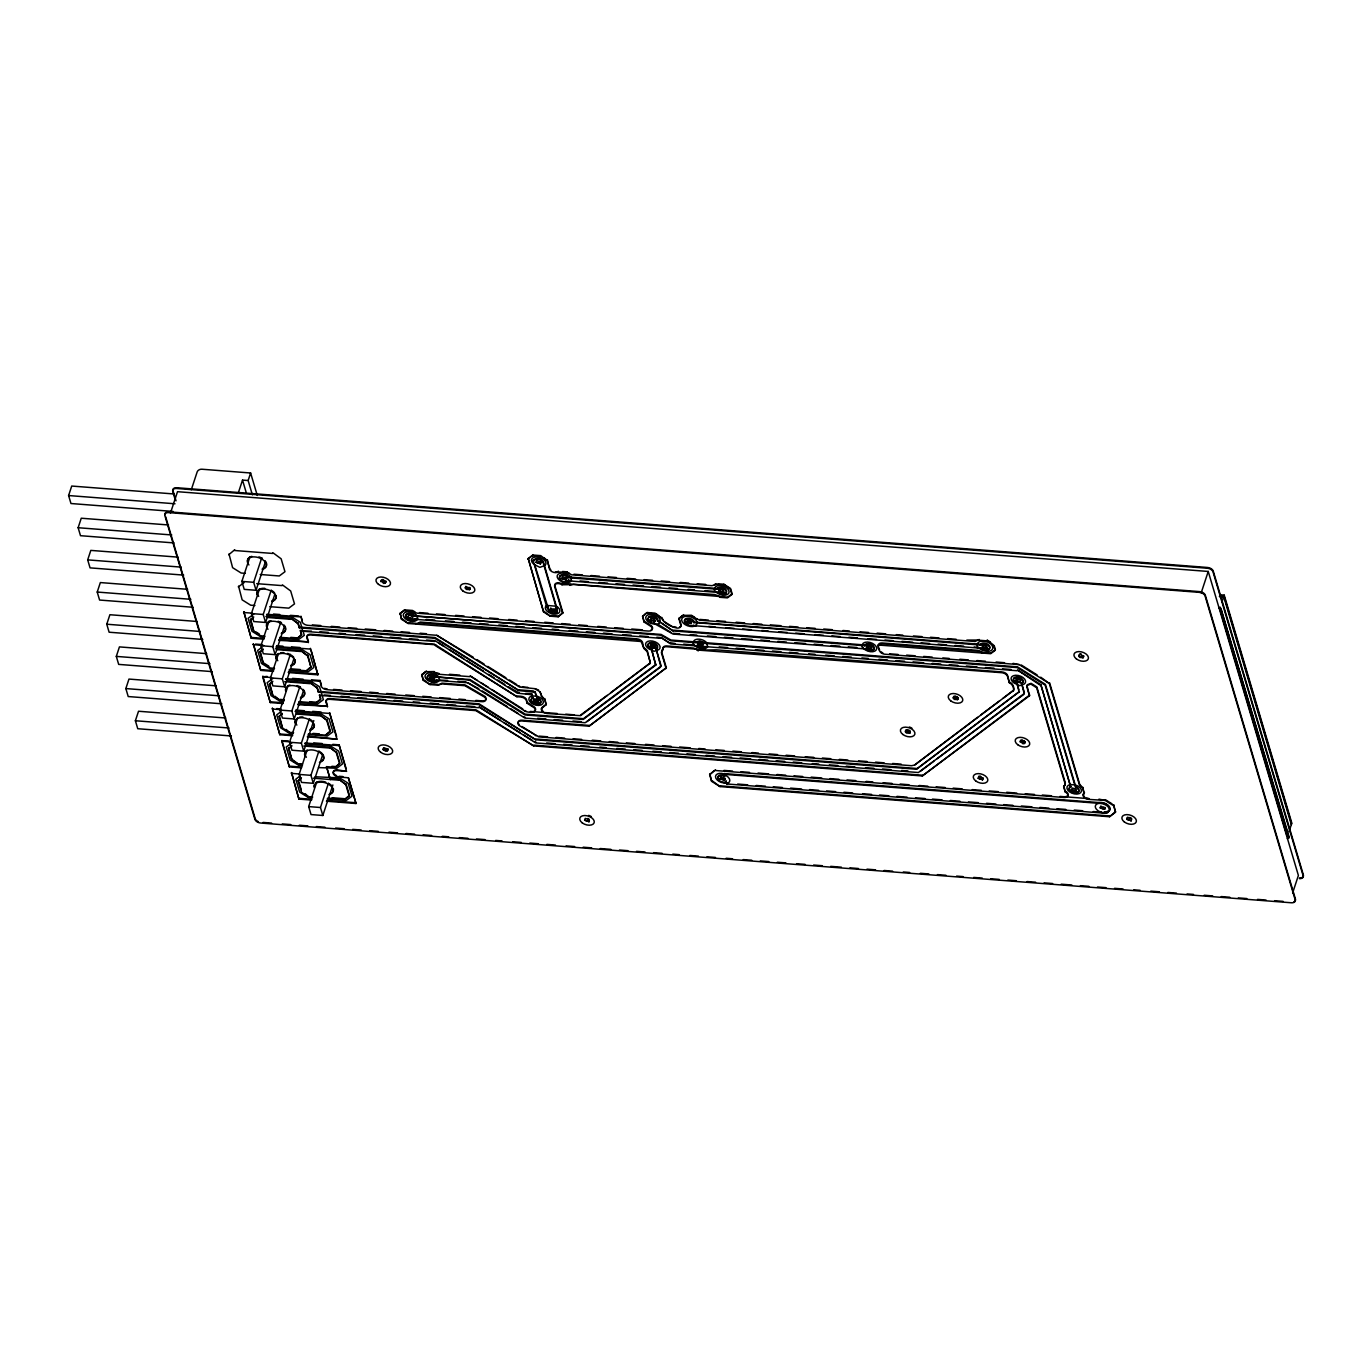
<?xml version="1.0" encoding="UTF-8"?>
<svg xmlns="http://www.w3.org/2000/svg" width="1372" height="1372" viewBox="0 0 1372 1372"><rect width="100%" height="100%" fill="white"/><g stroke="black" fill="none" stroke-linecap="round" stroke-linejoin="round"><path stroke-width="1.5" d="M533.571 561.663L533.056 560.428L546.999 607.762L548.114 607.847L534.737 564.801A7.529 4.476 18.2 0 1 532.645 557.958A7.529 4.476 18.2 0 1 542.746 558.73A7.529 4.476 18.2 0 1 544.77 565.556L539.899 567.339L534.737 564.801M548.114 607.847L548.68 611.346A5.008 2.984 18.2 0 0 553.293 613.267A5.008 2.984 18.2 0 0 556.929 611.981L555.403 608.413L556.775 607.745L555.403 608.413M871.803 647.087L871.203 648.939L869.659 649.265L866.795 647.481L867.396 645.646L868.939 645.303L871.563 647.841L868.699 646.058L673.035 630.914L657.497 620.401A5.008 2.984 18.2 0 0 651.786 616.817A5.008 2.984 18.2 0 0 647.978 619.664A5.008 2.984 18.2 0 0 653.707 623.248L673 634.053L873.775 649.591M657.428 621.122L657.754 619.647A5.008 2.984 18.2 0 0 653.295 616.268A5.008 2.984 18.2 0 0 648.39 617.349M986.845 648.236L982.455 646.778L986.845 648.236L986.176 645.955L984.359 645.355L693.94 622.511A5.008 2.984 18.2 0 0 688.23 618.926A5.008 2.984 18.2 0 0 684.422 621.773A5.008 2.984 18.2 0 0 690.133 625.358L989.435 648.887M693.906 622.888L694.198 621.756A5.008 2.984 18.2 0 0 686.223 618.412A5.008 2.984 18.2 0 0 687.887 623.986M173.112 511.43L70.967 503.524L68.6 495.549L71.721 486.048L173.884 493.954M174.141 542.935L80.502 535.697L78.135 527.723L81.257 518.222L168.516 524.962M183.694 575.108L90.055 567.871L87.688 559.879L90.809 550.395L178.068 557.135M193.229 607.282L99.59 600.044L97.223 592.052L100.345 582.568L187.604 589.308M202.764 639.455L109.125 632.218L106.759 624.226L109.897 614.725L197.139 621.482M212.317 671.628L118.678 664.391L116.311 656.399L119.433 646.898L206.692 653.655M170.454 513.111L177.502 491.69L1208.235 571.455L1298.392 875.439L1292.63 892.966M221.852 703.802L128.213 696.547L125.847 688.572L128.968 679.071L216.227 685.828M191.291 489.753L197.156 471.951A3.944 2.933 -16.5 0 1 201.89 469.224L250.613 472.997L257.284 495.464M231.405 735.975L137.749 728.721L135.382 720.746L138.521 711.245L225.763 718.002M238.179 493.285L242.518 480.097L248.143 480.526L252.379 494.829M248.143 480.526L250.613 472.997M245.365 573.342L241.129 573.016L232.605 567.665L229.021 553.996M228.764 554.751L234.698 549.743M254.918 605.515L250.664 605.189L242.141 599.838L238.556 586.17M265.413 561.783L256.05 590.286L244.233 589.377L241.866 581.385L249.91 556.963M251.213 638.237L243.822 611.74L251.213 638.237L263.904 639.215M256.05 590.286L253.683 582.311L261.709 557.872M274.949 593.956L265.585 622.459L253.786 621.55L251.419 613.558L259.445 589.137M264.985 636.145L260.731 635.819L253.871 631.514L250.424 619.938L253.717 616.903M260.2 574.491L279.288 575.966L284.964 571.712L281.14 558.798L272.856 552.693M253.871 631.514L250.682 619.184M260.749 670.394L253.357 643.914L260.749 670.394L273.44 671.388M265.585 622.459L263.218 614.485L271.244 590.046M284.501 626.129L275.12 654.633L263.321 653.724L260.954 645.732L268.981 621.31M274.52 668.318L270.267 667.993L263.407 663.688L259.977 652.112L263.27 649.076M269.752 606.664L288.823 608.139L294.5 603.886L290.675 590.972L282.392 584.866M263.407 663.688L260.217 651.357M282.975 703.562L270.284 702.567L262.652 676.842L267.128 676.413M275.12 654.633L272.754 646.658L280.797 622.219M294.037 658.303L284.673 686.806L272.856 685.88L270.49 677.905L278.533 653.484M284.055 700.492L279.802 700.166L272.942 695.861L269.512 684.285L272.805 681.249M525.51 693.477L531.822 693.958L532.662 698.365A5.008 2.984 18.2 0 0 532.833 703.116A5.008 2.984 18.2 0 0 540.122 703.682A5.008 2.984 18.2 0 0 537.412 698.725L534.823 692.277L518.993 690.596L434.77 638.289L299.268 627.81L298.033 623.625L291.43 618.566L265.894 616.594M270.284 702.567L262.91 676.087M272.942 695.861L269.77 683.53M298.033 623.625L291.43 618.566M649.762 663.499L580.562 715.67L547.136 713.509A5.008 2.984 18.2 0 1 542.54 711.571A5.008 2.984 18.2 0 1 541.58 708.364L546.176 704.728L544.598 699.394L541.34 696.273L540.019 691.848L535.011 688.693L519.473 687.063L436.776 635.305L307.843 625.323A5.008 2.984 18.2 0 1 302.132 621.739L300.948 616.165M279.837 734.74L272.445 708.261L279.837 734.74L292.528 735.735M284.673 686.806L282.306 678.814L290.332 654.393M299.268 627.81L298.273 622.871M296.901 638.615L301.72 634.447L300.468 630.263L301.463 635.202L296.901 638.615L279.871 637.311M279.802 700.166L274.915 696.187M311.375 631.103L302.612 631.206L300.468 622.391L291.927 617.04L266.494 615.068M303.572 690.476L294.208 718.979L282.409 718.053L280.042 710.079L288.069 685.657M293.608 732.665L289.355 732.339L282.495 728.035L279.048 716.458L282.34 713.423M289.423 669.485L306.436 670.788L311.015 667.375L307.568 655.799L300.965 650.74L275.429 648.767M278.705 640.364L308.58 641.89L278.962 639.609M282.495 728.035L279.871 717.625M307.568 655.799L300.965 650.74M288.257 672.537L317.875 674.818L310.484 648.339M301.394 768.269A5.008 2.984 18.2 0 0 298.89 767.651L289.372 766.914L281.74 741.172L288.326 740.914M294.208 718.979L291.842 710.988L299.868 686.566M306.436 670.788L309.729 667.752M289.355 732.339L286.165 729.441M311.015 667.375L307.825 655.044M313.794 720.609L303.744 751.153L291.944 750.227L289.578 742.252L297.604 717.83M302.32 764.77L298.89 764.513L292.03 760.208L288.6 748.632L291.893 745.596M916.427 769.229L1019.413 691.591L916.427 769.229L535.783 739.782L478.794 704.556L318.355 692.14L317.121 687.972L310.501 682.913L287.091 681.095M317.875 674.818L311.067 650.311M289.372 766.914L281.98 740.434M292.03 760.208L288.84 747.877M317.121 687.972L310.501 682.913M424.943 672.057L421.719 675.041L423.296 680.375L430.002 684.577L437.874 685.177L441.75 683.908L464.851 685.691L484.625 697.148A5.008 2.984 18.2 0 1 485.585 700.372A5.008 2.984 18.2 0 1 481.932 701.658L326.913 689.67A5.008 2.984 18.2 0 1 321.202 686.086L320.019 680.495L311.564 679.843M298.907 799.087L291.533 772.59L298.907 799.087L311.598 800.065M303.744 751.153L301.377 743.161L309.42 718.739M318.355 692.14L317.361 687.218M315.989 702.961L320.791 698.794L319.556 694.609L320.551 699.548L315.989 702.961L298.959 701.641M298.89 764.513L292.287 759.453M322.66 754.823L313.296 783.309L301.48 782.4L299.113 774.425L307.156 750.004M312.679 797.012L308.426 796.686L301.566 792.381L298.136 780.805L301.428 777.77M308.494 733.814L325.524 735.135L330.086 731.722L326.656 720.146L320.053 715.086L296.644 713.269M297.793 704.693L327.651 706.237L298.033 703.939M326.656 720.146L320.053 715.086M307.328 736.867L336.946 739.165L329.572 712.668L336.62 736.438M313.296 783.309L310.93 775.334L318.956 750.913M325.524 735.135L330.343 730.967L326.913 719.391M308.426 796.686L305.253 793.771M385.258 583.117L385.875 581.282L385.258 583.117L383.714 583.46L381.107 580.922L385.515 582.363M380.867 581.677L381.467 579.824L383.011 579.499L385.618 582.037M332.864 784.956L322.832 815.483L311.032 814.574L308.666 806.599L316.692 782.16M326.502 766.639L330.309 779.519L326.502 766.639L335.06 767.308L339.639 763.895L336.191 752.302L329.589 747.26L306.179 745.442M336.946 739.165L307.585 736.112M336.191 752.302L329.589 747.26M326.416 801.214L356.034 803.512L348.402 777.77L338.884 777.032A5.008 2.984 18.2 0 1 333.173 773.448A5.008 2.984 18.2 0 1 336.98 770.601L346.499 771.338L339.107 744.842L332.761 744.361M322.832 815.483L320.465 807.508L328.491 783.086M335.06 767.308L339.879 763.141L336.449 751.547M327.582 798.161L344.612 799.482L349.174 796.069L345.744 784.475L339.124 779.416L330.566 778.764M346.499 771.338L337.22 769.846A5.008 2.984 18.2 0 0 333.327 771.87A5.008 2.984 18.2 0 0 336.62 775.66M649.505 664.254L650.225 662.076L647.104 651.546L643.862 648.424L641.187 641.513L408.221 623.488L401.516 619.287L400.195 613.198L404.654 609.871L412.526 610.471L414.859 611.809M345.744 784.475L339.124 779.416M348.402 777.77L356.034 803.512M401.516 619.287L400.195 613.198M399.938 613.953L404.654 609.871M344.612 799.482L349.431 795.314L345.984 783.721M407.878 617.177L412.269 618.618L408.907 618.36L407.878 617.177L408.479 615.342L660.875 635.185L670.685 640.775L1017.218 667.598L1045.155 685.125L1075.494 787.391A5.008 2.984 18.2 0 1 1078.203 792.347A5.008 2.984 18.2 0 1 1070.897 791.781A5.008 2.984 18.2 0 1 1070.726 787.014L1040.851 684.679L1017.441 669.982L1040.593 685.417M410.022 614.999L412.886 616.783L412.269 618.618M408.221 623.488L401.773 618.532M1077.397 792.21A5.008 2.984 18.2 0 0 1078.941 789.603A5.008 2.984 18.2 0 0 1075.734 786.636L1045.413 684.371L1017.475 666.843L704.059 642.593L699.651 640.793L696.136 641.976L670.925 640.038L661.133 634.43L413.898 616.062A5.008 2.984 18.2 0 0 406.455 614.656A5.008 2.984 18.2 0 0 407.93 619.578A5.008 2.984 18.2 0 0 414.841 619.287L417.637 618.961A7.529 4.476 18.2 0 1 407.295 620.093A7.529 4.476 18.2 0 1 405.014 612.444A7.529 4.476 18.2 0 1 416.539 615.273L417.637 617.16M416.694 615.514L417.637 618.721M643.862 648.424L642.542 642.422A5.008 2.984 18.2 0 0 636.831 638.837L420.226 622.065L416.11 624.106L419.969 622.819L636.591 639.592L641.187 641.513M383.045 749.558L387.693 750.261L385.909 751.342L383.045 749.558L383.645 747.723L388.053 749.163L383.405 748.477M531.581 694.712L517.141 693.134L434.993 640.673L426.452 640.021M436.776 635.305L473.271 657.291M423.296 680.375L421.959 674.287M421.719 675.041L426.418 670.959M308.323 642.645L306.899 637.826A5.008 2.984 18.2 0 1 310.707 634.979L435.644 644.789M429.642 678.265L434.289 678.951L432.506 680.049L429.642 678.265L430.259 676.43L434.65 677.871L430.002 677.185M431.803 676.087L469.687 680.255L524.962 714.932L583.203 719.442L655.782 665.111L651.288 648.339A5.008 2.984 18.2 0 1 648.579 643.399A5.008 2.984 18.2 0 1 655.867 643.965A5.008 2.984 18.2 0 1 656.039 648.716L660.995 665.403L660.378 667.238L585.141 722.735L524.944 718.071L467.835 682.793L428.39 679.74M430.002 684.577L423.554 679.62M426.178 671.714L434.307 671.56L435.336 672.983M656.022 664.357L583.46 718.688L525.219 714.177L469.927 679.5L435.679 677.151A5.008 2.984 18.2 0 0 428.236 675.744A5.008 2.984 18.2 0 0 429.693 680.666A5.008 2.984 18.2 0 0 436.622 680.375L436.879 679.62A5.008 2.984 18.2 0 1 435.49 680.666M465.194 588.194L465.794 586.358L469.961 588.571L469.601 589.651L466.223 589.394L465.434 587.439L469.841 588.897M468.915 587.37L470.202 587.816L469.601 589.651M439.417 679.809L438.32 676.362A7.529 4.476 18.2 0 0 426.795 673.532A7.529 4.476 18.2 0 0 429.059 681.181A7.529 4.476 18.2 0 0 439.417 680.049L447.615 680.443M437.874 685.177L442.007 683.153L465.091 684.937L484.882 696.393A5.008 2.984 18.2 0 1 485.825 699.617A5.008 2.984 18.2 0 1 482.189 700.903L475.81 700.423M467.835 682.793L478.777 688.744M435.301 645.612L516.952 696.719L520.623 697.01A5.008 2.984 18.2 0 1 526.351 700.595L527.14 703.253L534.154 707.78A5.008 2.984 18.2 0 1 535.097 711.005A5.008 2.984 18.2 0 1 531.461 712.291A12.039 7.169 18.2 0 1 525.442 711.399L470.116 675.899L477.37 680.461M1014.697 681.404A5.008 2.984 18.2 0 1 1015.126 677.151A5.008 2.984 18.2 0 1 1021.986 678.831A5.008 2.984 18.2 0 1 1021.54 683.085L1024.37 692.62L1023.769 694.455L918.365 772.522L535.749 742.921L479 706.94L500.368 720.351M717.95 583.803L723.867 584.249L730.556 588.451L732.134 593.784L727.675 597.129L719.786 596.511L714.966 594.573L561.182 583.409A5.008 2.984 18.2 0 0 554.871 585.638L562.897 612.701L558.181 616.8L550.292 616.182L543.604 611.981L528.22 558.507L532.868 555.025L540.74 555.626L547.188 560.582L549.04 566.808M527.963 559.244L532.868 555.025M534.24 560.119L532.816 561.182M536.075 562.331L540.482 563.789L536.075 562.331L536.692 560.496L540.842 562.692L539.813 561.508M547.188 560.582L544.101 557.735M518.685 685.657L519.731 686.309M543.604 611.981L528.22 558.507M516.952 696.719L434.495 644.205L310.947 634.224A5.008 2.984 18.2 0 0 307.139 637.071L308.1 640.295M518.993 690.596L435.01 637.534L299.525 627.055M547.445 559.827L549.469 569.054A5.008 2.984 18.2 0 0 557.444 572.398L558.335 571.146M549.949 609.871L554.357 611.329L549.949 609.871L550.566 608.036L554.717 610.248L553.671 609.048M561.8 578.47L566.19 579.927L561.8 578.47L562.4 576.634L566.55 578.847L565.521 577.646M550.292 616.182L543.844 611.226M562.64 613.456L554.614 586.393A5.008 2.984 18.2 0 1 560.925 584.163L562.074 584.746M714.795 584.901L711.862 585.673L571.575 574.817L566.465 571.781L569.329 573.445M723.593 592.412L719.202 590.955L723.593 592.412L722.924 590.132L721.106 589.531L568.025 577.681L568.059 576.617A5.008 2.984 18.2 0 0 561.217 574.937A5.008 2.984 18.2 0 0 560.771 579.19M527.14 703.253L526.591 699.84A5.008 2.984 18.2 0 0 520.88 696.256L517.21 695.964M568.025 577.681L567.819 577.372A5.008 2.984 18.2 0 0 560.959 575.691A5.008 2.984 18.2 0 0 560.531 579.944A5.008 2.984 18.2 0 0 567.373 581.625L568.66 580.099L571.267 581.076L570.786 577.132M558.181 616.8L562.897 612.701M535.011 688.693L538.596 690.03M532.662 698.365L531.822 693.958M534.823 692.277L533.245 690.922L519.233 689.842M561.903 584.764L570.272 584.644M570.032 585.398L570.838 584.403M533.485 701.143L537.875 702.601L533.485 701.143L534.085 699.308L535.629 698.965L538.236 701.521L534.085 699.308M537.412 698.725L535.08 691.522M540.019 691.848L541.151 694.043M543.501 698.588L544.838 698.64L546.176 704.728M536.521 735.495L535.217 735.598M1027.148 686.274L1029.48 695.741L922.276 775.969L533.742 745.905L476.015 709.856L330.035 698.571A5.008 2.984 18.2 0 0 326.227 701.418L327.188 704.625M535.783 739.782L479.034 703.802L318.596 691.402M1013.136 690.716L914.627 765.027L911.54 765.713L538.767 736.867L519.096 725.479A5.008 2.984 18.2 0 1 518.136 722.272A5.008 2.984 18.2 0 1 521.789 720.969L589.051 726.182L666.346 667.77L661.63 651.906M644.017 621.962L642.679 615.874L644.017 621.962L651.151 626.575A5.008 2.984 18.2 0 1 648.459 631.069L417.122 613.181L413.555 611.895M642.439 616.628L647.138 612.547L655.027 613.147L661.476 618.103C664.168 623.454 671.251 626.867 676.996 628.084A5.008 2.984 18.2 0 0 680.804 625.22L678.883 618.738L682.09 615.754M650.362 619.852L654.77 621.293L650.362 619.852L650.98 618.017L654.084 619.029L654.77 621.293M584.626 820.199L589.034 821.639L584.626 820.199L585.244 818.364L588.365 819.376L589.034 821.639M588.365 819.376L587.936 818.398M654.084 619.029L655.13 620.213M644.943 649.23L644.103 647.67M589.394 820.559L588.605 818.621M654.736 623.128L653.947 622.494M650.208 646.315L654.598 647.773L650.208 646.315L650.808 644.48L652.352 644.137L654.958 646.675L650.808 644.48M655.782 665.111L651.288 648.339M660.001 621.825L658.8 623.831L657.051 623.951A7.529 4.476 18.2 0 1 646.092 619.355A7.529 4.476 18.2 0 1 652.506 614.57A7.529 4.476 18.2 0 1 660.138 621.636L659.057 623.077M661.476 618.103L656.708 614.193M660.738 666.157L656.039 648.716M1017.201 670.737L670.651 643.931L661.098 637.568L656.828 637.243M1012.896 691.471L1013.462 690.871A15.092 8.969 18.2 0 0 1011.49 684.268L1009.363 682.793L1007.665 675.521A5.008 2.984 18.2 0 0 1001.954 671.937L716.304 649.831L698.571 650.139L693.563 648.064L666.843 645.955A5.008 2.984 18.2 0 0 663.053 648.819L662.11 650.482M661.544 651.1L663.139 649.145M673.035 630.914L657.685 620.367M678.883 618.738L683.582 614.639M589.051 726.182L666.346 667.77M686.806 621.962L691.214 623.403L686.806 621.962L687.406 620.127L688.95 619.784L691.574 622.322L687.406 620.127M683.342 615.393L691.471 615.256L694.626 617.228M693.46 625.22L695.673 626.164L697.045 622.356M693.46 641.77L693.22 644.205L694.352 644.994M696.136 641.976L704.059 642.593M714.932 584.987L715.978 583.649L714.349 584.678M714.692 588.262L714.435 590.577L715.635 591.469M697.988 644.566L702.378 646.023L697.988 644.566L698.588 642.731L702.738 644.943L701.709 643.742M662.899 649.899L662.796 649.573A5.008 2.984 18.2 0 1 666.603 646.709L697.199 649.265M722.787 593.596A5.008 2.984 18.2 0 0 725.479 589.103A5.008 2.984 18.2 0 0 717.23 588.451L716.973 589.205A5.008 2.984 18.2 0 1 723.902 588.914A5.008 2.984 18.2 0 1 725.376 593.836A5.008 2.984 18.2 0 1 717.933 592.43L718.191 591.675M1009.363 682.793L1007.425 676.276A5.008 2.984 18.2 0 0 1001.714 672.692L698.571 650.139M721.346 588.777L719.803 589.12L719.202 590.955M570.598 585.158L573.547 584.403L719.786 596.511M719.545 597.266L727.434 597.883L731.893 594.539L730.316 589.205L723.867 584.249M722.924 590.132L723.953 591.315M699.051 646.606A5.008 2.984 18.2 0 1 696.959 645.286L696.719 646.041A5.008 2.984 18.2 0 0 701.315 647.978A5.008 2.984 18.2 0 0 704.968 646.675L707.506 646.881L706.649 642.662A7.529 4.476 18.2 0 0 699.171 639.181A7.529 4.476 18.2 0 0 693.46 641.65L693.46 643.451M1115.436 812.293L1113.704 804.884L1115.436 812.293L1109.519 816.734L719.991 786.585L711.622 781.337L709.65 774.683L714.075 770.79M711.622 781.337L709.907 773.928M709.65 774.683L715.481 769.743M720.163 778.747L724.553 780.205L720.163 778.747L720.763 776.912L724.913 779.107L723.884 777.924M719.991 786.585L711.879 780.582M726.371 780.857L725.754 781.903A5.008 2.984 18.2 0 1 717.779 778.559A5.008 2.984 18.2 0 1 724.09 776.329L724.21 773.568L1101.013 802.723A7.529 4.476 18.2 0 1 1109.588 809.909L1107.238 812.31M724.673 776.689L724.21 773.568M723.97 774.322L1100.773 803.478A7.529 4.476 18.2 0 1 1109.348 810.663L1106.261 812.979L1103.637 813.133L726.834 783.978L726.851 782.846L728.601 782.726A7.529 4.476 18.2 0 0 726.577 775.9L724.193 773.928A7.529 4.476 18.2 0 0 715.498 776.689A7.529 4.476 18.2 0 0 724.227 783L728.481 783.326M863.228 647.996L862.028 647.104L862.285 644.548A7.529 4.476 18.2 0 1 872.626 643.417A7.529 4.476 18.2 0 1 874.907 651.083A7.529 4.476 18.2 0 1 863.365 648.253M864.823 644.977L864.583 645.732A5.008 2.984 18.2 0 1 871.512 645.44A5.008 2.984 18.2 0 1 872.969 650.362A5.008 2.984 18.2 0 1 865.526 648.956L865.783 648.201A5.008 2.984 18.2 0 0 873.209 649.608A5.008 2.984 18.2 0 0 871.752 644.686A5.008 2.984 18.2 0 0 864.823 644.977L673.292 630.16M866.795 647.481L871.203 648.939M905.297 731.825L905.897 729.99L907.441 729.647L910.305 731.43L909.687 733.283L906.326 733.008L905.537 731.07L909.945 732.528M905.657 730.744L907.441 729.647M910.048 732.185L909.276 730.247M914.627 765.027L977.567 717.35M922.276 775.969L1029.72 694.987M953.128 698.194L953.746 696.341L955.289 696.016L958.136 697.799L957.536 699.634L954.175 699.377L953.386 697.439L957.776 698.88M957.896 698.554L957.107 696.616M978.442 640.055L966.814 640.089M691.214 616.011L699.6 620.178L975.098 641.496L979.231 639.472M988.286 649.179A5.008 2.984 18.2 0 0 987.771 644.205A5.008 2.984 18.2 0 0 980.483 644.291L980.225 645.046A5.008 2.984 18.2 0 1 987.154 644.737A5.008 2.984 18.2 0 1 988.629 649.676A5.008 2.984 18.2 0 1 981.186 648.253L974.171 646.932M982.455 646.778L983.055 644.943L984.599 644.6L987.205 647.155M984.599 644.6L982.815 645.697M994.34 646.058L995.386 649.608L990.927 652.952L982.798 653.089L977.962 651.151L881.956 643.725L878.32 645.012A17.167 10.204 18.2 0 0 880.481 652.3A5.008 2.984 18.2 0 0 885.077 654.238L1019.224 664.614L1049.323 683.496L1079.421 784.938L1082.662 788.06L1084.24 793.393L1083.331 794.268A5.008 2.984 18.2 0 0 1084.274 797.492A5.008 2.984 18.2 0 0 1088.871 799.413L1105.095 800.39L1113.464 805.638M878.32 645.012L990.687 653.707L995.146 650.362L993.568 645.046L987.12 640.089L990.464 642.182M978.167 778.267L982.575 779.725L978.167 778.267L978.785 776.432L980.328 776.089L982.935 778.644L978.785 776.432M1019.224 664.614L1013.085 663.362M1015.709 680.683L1020.116 682.141L1015.709 680.683L1016.309 678.848L1019.688 679.106L1020.717 680.306L1020.116 682.141M1016.309 678.848L1019.43 679.86M1019.173 692.346L1016.789 682.724L1018.882 689.79M1024.129 693.375L1021.54 683.085M1024.49 743.452L1025.107 741.617L1024.49 743.452L1022.946 743.796L1020.339 741.257L1024.747 742.698M1020.099 742.012L1020.699 740.177L1022.243 739.834M1024.85 742.372L1024.061 740.434M1049.323 683.496L1040.731 677.185M1078.804 656.245L1083.211 657.702L1079.85 657.445L1078.804 656.245L1079.421 654.41L1080.965 654.067L1079.421 654.41M1082.542 655.422L1083.571 656.622L1080.707 654.821M715.224 770.498L1064.02 797.492A5.008 2.984 18.2 0 0 1066.713 792.982L1065.204 791.918L1063.626 786.585L1065.221 784.63M1063.626 786.585L1064.655 785.247M1065.204 791.918L1063.866 785.83M1065.752 792.261L1065.461 791.164M1070.726 787.014L1040.851 684.679M1071.549 789.809L1075.957 791.267L1071.549 789.809L1072.167 787.974L1075.288 788.986L1075.957 791.267M1075.288 788.986L1076.317 790.169M1082.662 788.06L1079.661 784.184L1049.58 682.742M1084.497 792.639L1084.017 793.753L1082.92 787.305M1100.173 807.868L1104.563 809.308L1100.173 807.868L1100.773 806.033L1104.923 808.228L1103.894 807.045M1105.095 800.39L1098.955 799.139M1109.519 816.734L1115.676 811.555M1126.772 819.273L1131.163 820.73L1126.772 819.273L1127.372 817.438L1130.734 817.695L1131.78 818.895L1131.163 820.73M1127.372 817.438L1130.494 818.449M1201.186 592.875L1208.235 571.455M1220.257 607.179L1219.759 608.688L1287.365 836.68L1274.828 792.793M1221.989 601.914L1224.218 595.122L1219.965 594.796M1288.84 837.572L1221.217 609.58L1219.176 607.384M1289.028 831.655L1291.824 823.114L1224.218 595.122M1287.313 838.704L1288.805 837.675L1287.571 837.949M387.453 751.016L388.053 749.163M434.049 679.706L434.65 677.871M540.482 563.789L541.1 561.937M554.357 611.329L554.957 609.494M566.19 579.927L566.808 578.092M537.875 702.601L538.493 700.766M654.598 647.773L655.216 645.92M691.214 623.403L691.814 621.567M702.378 646.023L702.996 644.188M724.553 780.205L725.171 778.353M909.687 733.283L910.305 731.43M957.536 699.634L958.136 697.799M982.575 779.725L983.175 777.89M1083.211 657.702L1083.811 655.867M1104.563 809.308L1105.18 807.473M1288.548 838.429L1289.08 836.817L1220.634 607.865M571.524 580.322L570.478 581.711A7.529 4.476 18.2 0 1 559.622 580.407A7.529 4.476 18.2 0 1 559.605 573.445A7.529 4.476 18.2 0 1 570.478 576.566L571.558 578.452M695.93 625.409L695.896 625.443A8.026 4.768 18.2 0 1 683.599 623.454A8.026 4.768 18.2 0 1 685.983 616.268A8.026 4.768 18.2 0 1 697.045 621.979L697.062 623.9M238.316 586.924L243.993 582.671M253.786 614.073L248.109 618.326L251.934 631.24L260.457 636.608L264.693 636.934M250.424 619.938L253.477 617.657M261.898 647.31L257.644 650.5L261.469 663.413L270.01 668.781L274.246 669.107M259.977 652.112L263.012 649.831M272.874 678.42L267.18 682.673L271.021 695.587L279.545 700.938L283.781 701.281M269.512 684.285L272.565 682.004M280.986 711.656L276.732 714.846L280.557 727.76L289.08 733.111L293.334 733.437M279.048 716.458L282.1 714.177M533.056 560.428L535.509 558.781A5.008 2.984 18.2 0 1 540.259 559.159A5.008 2.984 18.2 0 1 543.466 562.126L556.775 607.745M534.377 560.205L535.252 559.536A5.008 2.984 18.2 0 1 540.019 559.913A5.008 2.984 18.2 0 1 543.226 562.88L556.518 608.499M291.944 742.767L286.268 747.02L290.092 759.934L298.633 765.284L302.457 765.576M288.6 748.632L291.636 746.351M300.074 776.003L295.803 779.193L299.645 792.107L308.168 797.458L312.404 797.784M298.136 780.805L301.188 778.524M567.631 580.87L568.66 580.099M548.354 607.093L547.977 607.367A5.008 2.984 18.2 0 0 547.822 608.928M644.171 614.759L647.138 612.547M524.396 710.747L525.699 710.662M546.416 703.973L541.82 707.609A5.008 2.984 18.2 0 0 542.78 710.833M663.911 621.362L672.469 626.73M645.2 648.476L647.361 650.791L650.311 662.882L610.591 692.809M696.05 618.909L697.336 618.806M655.799 649.471L657.188 648.424A5.008 2.984 18.2 0 0 651.631 643.279A5.008 2.984 18.2 0 0 648.939 647.79L651.031 649.093M662.487 649.831L661.39 652.66L666.089 668.524M580.802 714.915L607.196 695.364M586.942 721.638L660.635 666.483M696.856 650.088L698.331 650.877M1021.3 683.839L1022.689 682.793A5.008 2.984 18.2 0 0 1017.132 677.648A5.008 2.984 18.2 0 0 1014.44 682.158L1016.532 683.479M980.946 714.812L999.588 700.869M1002.983 698.331L1013.702 690.116A15.092 8.969 18.2 0 0 1011.747 683.513L1009.603 682.038M1027.045 685.468L1030.835 684.079L1036.632 687.715L1065.135 783.824M920.166 771.441L933.783 761.237M937.179 758.699L1024.009 693.7M1064.415 786.002L1065.375 783.086L1036.872 686.96L1031.075 683.325L1027.302 684.714L1026.891 687.029L1029.48 695.741M1065.993 791.507L1066.953 792.227A5.008 2.984 18.2 0 1 1064.26 796.738M1106.998 813.064L1108.267 812.104M1099.041 803.34L1098.492 803.375A7.529 4.476 18.2 0 0 1096.502 809.377A7.529 4.476 18.2 0 0 1106.604 812.721M724.227 783L726.851 782.846M1103.877 812.378L1108.85 811.092A7.529 4.476 18.2 0 0 1108.85 805.964A7.529 4.476 18.2 0 0 1101.373 802.466L1098.749 802.62A7.529 4.476 18.2 0 0 1096.743 803.495M1219.502 596.649L1223.721 596.631L1291.344 824.623M68.6 495.549L175.016 503.781M1219.708 595.551L1223.961 595.877L1291.584 823.869M1219.468 596.306L1223.721 596.631M532.61 555.78L540.499 556.38M78.135 527.723L171.774 534.96M562.52 571.472L566.465 571.781M558.095 571.901L566.207 572.536M715.721 584.403L723.61 585.004M573.959 574.233L582.448 574.885M590.955 575.537L599.461 576.206M607.967 576.857L616.457 577.509M627.09 578.332L635.596 579.001M644.085 579.653L652.592 580.305M661.098 580.973L669.587 581.625M680.22 582.448L688.727 583.1M697.216 583.769L705.723 584.421M234.458 550.498L272.599 553.448M568.282 576.926L717.23 588.451M579.996 580.973L588.468 581.642M599.067 582.448L607.556 583.117M616.028 583.769L624.5 584.421M632.989 585.072L643.571 585.895M652.06 586.564L660.532 587.216M669.004 587.868L677.494 588.519M688.092 589.343L694.438 589.84M705.037 590.663L713.526 591.315M568.42 580.853L726.182 593.064M87.688 559.879L181.327 567.133M241.866 581.385L253.683 582.311M646.898 613.301L654.787 613.901M256.718 583.649L282.135 585.621M978.973 640.227L986.862 640.844M699.84 619.424L708.381 620.093M716.939 620.744L725.479 621.413M736.147 622.236L744.687 622.905M753.245 623.557L761.786 624.226M770.327 624.877L780.994 625.701M789.552 626.369L798.092 627.021M806.633 627.69L815.174 628.359M823.715 629.011L832.255 629.679M842.94 630.503L849.337 631M860.021 631.823L868.562 632.475M877.102 633.144L885.66 633.813M896.328 634.636L902.742 635.133M913.409 635.956L921.967 636.608M930.508 637.277L939.048 637.929M947.589 638.597L956.13 639.266M694.163 622.133L980.483 644.291M548.68 611.346L556.929 611.981M708.672 626.404L715.035 626.884M725.651 627.707L734.157 628.376M742.646 629.028L751.153 629.679M761.769 630.503L768.131 631M778.764 631.823L787.254 632.475M795.743 633.127L804.249 633.795M814.865 634.619L823.354 635.27M831.861 635.922L840.35 636.591M848.856 637.243L857.346 637.894M867.962 638.717L876.468 639.386M884.957 640.038L893.446 640.69M901.953 641.359L912.569 642.182M921.058 642.833L929.564 643.485M938.054 644.154L946.56 644.806M955.049 645.457L963.538 646.126M550.549 615.428L558.438 616.045M404.397 610.626L412.286 611.226M419.489 612.581L427.978 613.25M436.468 613.901L444.957 614.553M455.573 615.376L464.062 616.028M472.551 616.697L481.04 617.349M489.53 618L498.019 618.669M508.635 619.475L517.124 620.144M525.613 620.796L534.102 621.447M544.718 622.271L553.208 622.922M561.697 623.591L570.186 624.243M578.675 624.895L587.165 625.563M597.78 626.387L606.27 627.038M614.759 627.69L623.248 628.359M631.737 629.011L642.336 629.834M673.258 633.298L679.655 633.795M690.322 634.619L696.736 635.116M707.403 635.939L715.944 636.608M724.485 637.26L733.025 637.929M741.566 638.58L752.233 639.421M760.774 640.072L769.315 640.741M777.855 641.393L786.379 642.062M794.92 642.713L805.604 643.537M814.145 644.205L822.668 644.857M831.209 645.526L839.75 646.178M848.29 646.847L856.831 647.498M97.223 592.052L190.862 599.307M889.588 653.809L898.094 654.461M906.618 655.13L915.141 655.782M923.648 656.433L932.171 657.102M942.821 657.925L949.201 658.423M959.851 659.246L968.375 659.898M976.881 660.567L985.405 661.218M996.055 662.041L1004.578 662.71M426.178 619.389L434.718 620.058M445.403 620.881L453.943 621.533M462.484 622.202L471.025 622.854M479.565 623.523L488.123 624.174M498.791 625.015L507.331 625.666M515.872 626.335L524.43 626.987M532.971 627.656L541.511 628.307M552.179 629.131L558.593 629.628M569.277 630.468L577.818 631.12M586.358 631.789L594.899 632.441M603.44 633.109L611.981 633.761M622.665 634.584L631.206 635.253M639.746 635.922L648.287 636.574M406.609 618.652L660.858 638.323M408.462 622.734L416.351 623.351M675.161 643.502L669.073 642.576L661.098 637.568M683.685 644.154L692.225 644.823M719.168 646.898L727.692 647.567M736.215 648.219L744.739 648.887M755.389 649.711L763.912 650.362M772.436 651.031L780.96 651.683M789.483 652.352L798.007 653.003M808.657 653.827L815.037 654.324M825.687 655.147L834.21 655.816M842.734 656.468L851.257 657.119M861.908 657.943L868.305 658.44M878.955 659.263L887.478 659.932M896.002 660.584L904.525 661.253M913.049 661.904L923.699 662.727M932.223 663.396L940.746 664.048M949.27 664.717L957.793 665.369M966.317 666.037L976.967 666.861M985.49 667.512L994.014 668.164M1002.52 668.833L1011.044 669.485M273.44 614.039L279.785 614.519M290.367 615.342L298.822 615.994M243.564 612.495L252.036 613.147M266.837 614.296L300.691 616.92M251.419 613.558L263.218 614.485M267.763 617.503L291.173 619.321M648.939 647.79L657.188 648.424M312.319 624.895L320.774 625.546M331.338 626.369L339.793 627.021M348.248 627.673L356.703 628.325M365.158 628.993L375.722 629.799M384.177 630.451L392.632 631.12M401.087 631.772L409.542 632.423M420.106 633.229L426.452 633.727M1014.44 682.158L1022.689 682.793M319.899 631.772L328.423 632.423M339.09 633.247L345.47 633.744M356.137 634.567L364.66 635.236M373.184 635.888L381.708 636.557M390.231 637.208L400.881 638.031M409.405 638.7L417.928 639.352M300.228 631.017L434.735 641.427M290.761 637.38L297.141 637.86M106.759 624.226L200.398 631.48M279.545 638.083L298.616 639.558L304.292 635.305L302.852 630.451M251.453 637.483L264.144 638.46M255.484 644.068L261.829 644.566M276.63 645.715L282.975 646.195M291.447 646.864L299.902 647.515M253.117 644.668L263.698 645.475M276.389 646.469L310.226 649.076M260.954 645.732L272.754 646.658M276.046 647.241L301.48 649.196L310.003 654.564L313.828 667.478L308.151 671.731L289.08 670.256M277.315 649.676L300.725 651.494M449.467 674.304L459.792 675.11M469.859 676.653L438.886 674.269L434.067 672.314M457.836 681.249L466.034 681.867M291.79 668.884L300.314 669.553M522.235 686.926L527.808 687.355M116.311 656.399L209.95 663.654M260.989 669.639L273.68 670.634M288.497 671.783L318.115 674.064M430.242 683.822L438.131 684.422M292.528 678.368L303.092 679.191M262.652 676.842L271.124 677.494M285.925 678.643L319.779 681.249M270.49 677.905L282.306 678.814M285.582 679.414L311.015 681.37L319.539 686.737L323.38 699.651L317.687 703.905L298.616 702.413M284.724 681.678L310.261 683.668M532.216 702.618L540.465 703.253M333.533 689.413L342.04 690.065M350.529 690.716L361.145 691.539M369.634 692.191L378.14 692.86M386.63 693.512L395.119 694.163M405.735 694.987L414.241 695.655M422.73 696.307L431.22 696.959M439.709 697.628L450.325 698.451M458.831 699.103L465.194 699.6M324.066 694.952L330.429 695.45M341.045 696.273L349.534 696.925M358.023 697.593L366.513 698.245M377.129 699.068L385.618 699.72M394.107 700.372L402.596 701.041M413.212 701.864L419.575 702.344M430.191 703.167L438.68 703.836M447.169 704.488L455.658 705.139M466.274 705.963L474.763 706.614M530.295 711.433L557.255 713.509M565.779 714.177L574.405 714.846M319.316 695.364L478.759 707.695M537.635 718.293L545.953 718.928M554.254 719.563L562.554 720.214M572.93 721.02L581.248 721.655M280.06 699.411L284.313 699.737M309.849 701.709L316.229 702.207M125.847 688.572L219.486 695.827M589.308 725.428L522.029 720.214A5.008 2.984 18.2 0 0 518.393 721.518A5.008 2.984 18.2 0 0 519.336 724.725M270.541 701.812L283.232 702.807M276.681 708.587L280.9 708.912M295.717 710.061L304.172 710.713M312.645 711.365L321.099 712.017M272.205 709.015L280.66 709.667M295.46 710.816L329.314 713.423M280.042 710.079L291.842 710.988M295.117 711.588L320.551 713.543L329.091 718.894L332.916 731.808L327.239 736.061L308.168 734.586M296.386 714.023L319.796 715.841M539.024 736.112L547.548 736.781M556.054 737.433L564.578 738.102M573.102 738.753L581.625 739.405M592.275 740.228L600.799 740.897M609.305 741.549L617.829 742.218M626.352 742.869L634.876 743.538M645.526 744.361L654.05 745.013M662.573 745.682L671.08 746.334M679.603 747.003L690.253 747.826M698.777 748.477L705.174 748.975M715.824 749.798L724.33 750.45M732.854 751.119L741.377 751.77M752.028 752.593L758.424 753.091M769.075 753.914L777.581 754.583M786.105 755.235L794.628 755.886M805.278 756.727L813.802 757.378M822.325 758.03L830.832 758.699M839.355 759.351L847.879 760.019M858.529 760.843L867.053 761.494M875.576 762.163L884.1 762.815M892.606 763.484L901.13 764.135M536.023 739.028L916.685 768.474M546.622 742.989L555.128 743.641M563.635 744.31L572.141 744.962M580.648 745.631L589.137 746.282M599.77 747.105L606.15 747.603M616.783 748.426L625.272 749.078M633.778 749.729L642.285 750.398M652.918 751.221L661.407 751.873M669.913 752.525L678.42 753.194M686.926 753.845L695.433 754.497M706.048 755.32L714.555 755.989M723.061 756.641L731.568 757.293M740.057 757.961L750.69 758.785M759.196 759.436L767.703 760.105M776.192 760.757L784.698 761.409M793.205 762.077L801.711 762.729M812.344 763.552L818.707 764.05M829.34 764.873L837.846 765.525M846.353 766.176L854.842 766.845M865.475 767.668L873.981 768.32M882.488 768.972L890.994 769.641M901.61 770.464L907.99 770.961M534 745.15L922.533 775.214M1070.297 791.284L1078.529 791.918M313.005 733.403L319.384 733.883M135.382 720.746L229.038 728M280.077 733.986L292.768 734.98M723.953 770.412L732.494 771.064M740.931 771.716L749.506 772.385M758.013 773.036L768.646 773.859M777.015 774.511L785.659 775.18M793.976 775.832L802.671 776.501M811.178 777.152L821.811 777.975M830.06 778.61L838.824 779.296M847.021 779.931L855.836 780.617M866.126 781.405L872.849 781.937M883.105 782.726L891.989 783.412M900.083 784.029L909.001 784.733M919.171 785.504L927.781 786.173M936.15 786.825L945.171 787.528M953.128 788.145L962.184 788.849M972.216 789.62L981.323 790.323M989.195 790.924L998.336 791.644M1006.688 792.279L1016.772 793.067M1025.261 793.719L1034.488 794.439M1042.24 795.04L1051.501 795.76M1059.99 796.412L1089.128 798.658A5.008 2.984 18.2 0 1 1086.624 798.041M313.725 742.887L322.18 743.538M281.74 741.172L290.195 741.84M305.013 742.972L338.867 745.596M289.578 742.252L301.377 743.161M304.67 743.744L330.103 745.716L338.627 751.067L342.451 763.981L336.775 768.234L318.51 767.6M303.812 746.025L329.349 748.014M737.656 784.047L747.689 784.818M756.212 785.47L765.387 786.19M773.276 786.791L782.417 787.511M790.581 788.128L801.591 788.986M809.531 789.603L818.621 790.306M826.561 790.924L835.651 791.627M843.934 792.261L852.681 792.947M862.559 793.702L871.563 794.405M879.486 795.023L888.867 795.743M896.979 796.377L907.012 797.149M915.484 797.801L925.054 798.538M932.411 799.104L942.084 799.859M950.316 800.493L959.937 801.248M968.409 801.9L978.287 802.654M986.571 803.306L995.918 804.026M1003.635 804.627L1012.862 805.33M1021.317 805.999L1031.916 806.805M1039.89 807.422L1048.843 808.125M1056.955 808.743L1065.787 809.429M1074.242 810.08L1082.714 810.732M1093.21 811.555L1101.767 812.207M720.249 785.83L1109.759 815.98M299.13 763.758L302.56 764.015M331.887 766.296L335.317 766.554M289.612 766.159L299.147 766.897A5.008 2.984 18.2 0 1 301.651 767.514M339.124 776.278L342.931 776.569M291.276 773.345L298.89 773.945M299.113 774.425L310.93 775.334M315.028 776.758L339.639 777.89L348.162 783.24L352.004 796.154L346.31 800.408L327.239 798.933M313.348 778.198L338.884 780.171M332.093 797.732L344.852 798.727M299.165 798.332L311.856 799.31M326.656 800.459L356.274 802.757M308.666 806.599L320.465 807.508M263.047 822.428L271.587 823.097M282.255 823.92L290.795 824.572M299.336 825.241L307.877 825.893M316.4 826.561L324.941 827.23M335.608 828.053L344.149 828.705M352.69 829.374L361.213 830.026M369.754 830.695L378.295 831.346M388.962 832.169L397.503 832.838M406.043 833.49L414.567 834.159M423.108 834.811L431.648 835.479M442.316 836.303L448.713 836.8M459.38 837.623L467.921 838.292M476.461 838.944L485.002 839.613M495.669 840.436L502.066 840.933M512.734 841.756L521.274 842.408M529.815 843.077L538.338 843.729M546.879 844.397L555.42 845.049M566.087 845.889L574.628 846.541M583.169 847.21L591.692 847.862M600.233 848.531L610.9 849.354M619.441 850.005L627.982 850.674M636.505 851.326L645.046 851.995M653.587 852.647L662.127 853.315M672.795 854.139L679.191 854.636M689.859 855.459L698.399 856.111M706.94 856.78L715.464 857.449M726.148 858.272L732.545 858.769M743.212 859.592L751.753 860.244M760.294 860.913L768.817 861.565M777.358 862.233L785.899 862.885M796.566 863.708L805.107 864.377M813.63 865.029L822.171 865.698M830.712 866.349L841.379 867.19M849.92 867.841L858.46 868.51M866.984 869.162L875.525 869.831M884.065 870.483L892.589 871.151M903.273 871.975L909.67 872.472M920.338 873.295L928.878 873.947M937.419 874.616L945.943 875.267M956.61 876.108L963.024 876.588M973.691 877.428L982.232 878.08M990.756 878.749L999.296 879.401M1007.837 880.069L1016.378 880.721M1027.045 881.544L1035.586 882.213M1044.109 882.865L1052.65 883.534M1061.191 884.185L1071.858 885.009M1080.399 885.677L1088.922 886.329M1097.463 886.998L1106.004 887.65M1114.544 888.319L1123.068 888.987M1133.735 889.811L1140.149 890.308M1150.816 891.131L1159.357 891.783M1167.881 892.452L1176.421 893.103M1187.089 893.927L1193.503 894.424M1204.17 895.247L1212.711 895.916M1221.234 896.568L1229.775 897.237M1238.316 897.888L1246.839 898.557M1257.524 899.38L1266.047 900.049M1274.588 900.701L1283.129 901.37M673.772 626.627L676.276 627.244M436.639 672.897L439.143 673.515M1218.936 608.139L1220.394 608.619M955.032 696.77L956.867 697.37M1021.986 740.588L1023.821 741.189M907.201 730.401L909.019 731.002M382.771 580.253L384.589 580.853M519.216 692.98L508.429 686.755M523.367 716.716L525.184 717.316M534.171 741.566L536.006 742.166M1021.248 664.974L1037.181 674.973M983.038 652.335L978.219 650.397L882.213 642.971A5.008 2.984 18.2 0 0 878.406 645.818A17.167 10.204 18.2 0 0 879.606 649.882M1105.335 799.636L1112.04 803.838M1084.137 792.913L1083.571 793.513A5.008 2.984 18.2 0 0 1084.532 796.738M659.075 624.946L671.423 632.698M644.257 621.207L651.408 625.821A5.008 2.984 18.2 0 1 650.963 630.074M555.66 607.659L556.226 608.019A5.008 2.984 18.2 0 1 555.78 612.272M724.913 775.935L724.347 775.574A5.008 2.984 18.2 0 0 718.739 775.643A5.008 2.984 18.2 0 0 719.151 779.468M476.89 659.572L484.145 664.117M487.763 666.398L505.891 677.768M509.527 680.032L516.781 684.594M438.56 642.919L443.945 646.298M449.313 649.659L463.65 658.663M467.235 660.91L483.356 671.028M488.724 674.389L494.092 677.768M497.676 680.015L504.845 684.508M527.38 702.498L534.394 707.026A5.008 2.984 18.2 0 1 533.965 711.296M481.006 682.742L488.26 687.286M491.896 689.567L522.749 708.93M482.344 690.991L507.314 706.649M510.881 708.895L518.016 713.371M521.977 726.508L533.708 733.866M503.918 722.581L519.937 732.631M523.504 734.86L532.405 740.451M533.742 745.905L475.775 710.61L329.777 699.326A5.008 2.984 18.2 0 0 325.97 702.172L327.411 706.992M255.827 631.84L259.257 634.001M263.647 662.933L268.792 666.157M663.122 619.955L661.716 617.349M541.597 695.518L542.712 697.182M1237.921 666.758L1239.739 672.915M1248.88 703.716L1250.715 709.89M1259.839 740.691L1261.674 746.848M1270.815 777.667L1272.633 783.824M1220 607.933L1224.27 622.322M1225.488 626.421L1228.523 636.694M1230.958 644.909L1239.499 673.669M1241.934 681.884L1250.458 710.645M1252.893 718.859L1261.417 747.603M1263.869 755.818L1272.393 784.578M679.123 617.983L681.044 624.483A5.008 2.984 18.2 0 1 679.5 627.073M726.131 781.611L726.834 783.978M549.229 566.636L549.726 568.3A5.008 2.984 18.2 0 0 550.841 569.963M301.411 617.76L302.372 620.984M320.019 680.495L321.46 685.331M339.107 744.842L346.156 768.612M242.518 480.097L246.154 492.359M298.959 781.971L301.257 789.689M176.028 500.831L172.975 490.576A5.008 2.984 18.2 0 1 176.782 487.729L1207.532 567.476A5.008 2.984 18.2 0 1 1213.242 571.061L1303.4 875.044A5.008 2.984 18.2 0 1 1299.593 877.891M175.17 499.545L172.735 491.33A5.008 2.984 18.2 0 1 176.542 488.483L1207.274 568.231A5.008 2.984 18.2 0 1 1213.002 571.815L1303.16 875.799A5.008 2.984 18.2 0 1 1299.353 878.646M165.652 516.747L255.209 818.69A5.008 2.984 18.2 0 0 258.416 821.657M714.692 589.823L714.692 588.022A7.529 4.476 18.2 0 1 725.033 586.89A7.529 4.476 18.2 0 1 727.314 594.556A7.529 4.476 18.2 0 1 715.772 591.726M707.746 646.126L707.746 646.366A7.529 4.476 18.2 0 1 702.035 648.836A7.529 4.476 18.2 0 1 694.558 645.337M1106.844 811.967A7.529 4.476 18.2 0 1 1104.22 812.121M588.674 815.38A7.529 4.476 18.2 0 1 591.298 816.597M909.327 727.006A7.529 4.476 18.2 0 1 911.951 728.223M882.813 652.866A5.008 2.984 18.2 0 1 880.721 651.546M327.171 688.916A5.008 2.984 18.2 0 1 324.667 688.298M165.052 514.689A5.008 2.984 18.2 0 1 168.859 511.842L1199.591 591.606A5.008 2.984 18.2 0 1 1205.319 595.191L1295.46 899.174A5.008 2.984 18.2 0 1 1293.916 901.781M557.684 571.644A5.008 2.984 18.2 0 1 555.437 571.884M314.291 787.7A9.878 5.865 18.2 0 1 320.568 782.057A9.878 5.865 18.2 0 1 332.23 787.494A9.878 5.865 18.2 0 1 328.971 794.56M304.738 755.526A9.878 5.865 18.2 0 1 311.032 749.884A9.878 5.865 18.2 0 1 322.677 755.32A9.878 5.865 18.2 0 1 319.436 762.386M276.115 659.023A9.878 5.865 18.2 0 1 282.409 653.364A9.878 5.865 18.2 0 1 294.054 658.8A9.878 5.865 18.2 0 1 290.813 665.866M248.932 564.972A9.878 5.865 18.2 0 1 251.539 557.101A9.878 5.865 18.2 0 1 264.813 561.474A9.878 5.865 18.2 0 1 262.189 569.363M285.668 691.196A9.878 5.865 18.2 0 1 291.944 685.537A9.878 5.865 18.2 0 1 303.589 690.973A9.878 5.865 18.2 0 1 300.348 698.039M257.044 594.676A9.878 5.865 18.2 0 1 263.321 589.034A9.878 5.865 18.2 0 1 274.966 594.453A9.878 5.865 18.2 0 1 271.725 601.519M268.003 629.319A9.878 5.865 18.2 0 1 270.627 621.447A9.878 5.865 18.2 0 1 283.884 625.821A9.878 5.865 18.2 0 1 281.277 633.692M295.203 723.37A9.878 5.865 18.2 0 1 301.497 717.71A9.878 5.865 18.2 0 1 313.142 723.147A9.878 5.865 18.2 0 1 309.901 730.213M314.188 724.056A9.878 5.865 18.2 0 1 310.141 729.458M296.884 725.085A9.878 5.865 18.2 0 1 295.443 720.231M299.508 717.196A9.878 5.865 18.2 0 1 302.938 717.007M310.123 719.374A9.878 5.865 18.2 0 1 312.765 721.586M284.141 625.066A9.878 5.865 18.2 0 1 281.517 632.938M266.82 626.095A9.878 5.865 18.2 0 1 270.884 620.693M278.053 621.242A9.878 5.865 18.2 0 1 281.5 622.854M276.029 595.362A9.878 5.865 18.2 0 1 271.982 600.782M258.725 596.391A9.878 5.865 18.2 0 1 264.779 588.314M271.948 590.68A9.878 5.865 18.2 0 1 274.589 592.893M303.212 689.413A9.878 5.865 18.2 0 1 300.605 697.285M285.908 690.442A9.878 5.865 18.2 0 1 285.908 688.075M287.331 686.172A9.878 5.865 18.2 0 1 289.955 685.04M297.124 685.588A9.878 5.865 18.2 0 1 300.571 687.201M1070.537 790.529A5.008 2.984 18.2 0 1 1070.983 786.259M415.099 618.532A5.008 2.984 18.2 0 1 411.446 619.818M406.849 617.897A5.008 2.984 18.2 0 1 407.295 613.627A5.008 2.984 18.2 0 1 414.138 615.308M651.443 621.876A5.008 2.984 18.2 0 1 648.236 618.909M265.053 560.719A9.878 5.865 18.2 0 1 262.429 568.608M247.749 561.748A9.878 5.865 18.2 0 1 251.796 556.346M258.965 556.895A9.878 5.865 18.2 0 1 262.412 558.507M551.03 611.912A5.008 2.984 18.2 0 1 548.937 610.591M295.117 659.709A9.878 5.865 18.2 0 1 291.053 665.111M277.796 660.738A9.878 5.865 18.2 0 1 277.779 653.998M280.42 652.866A9.878 5.865 18.2 0 1 283.867 652.66M287.588 653.415A9.878 5.865 18.2 0 1 293.677 657.239M319.659 751.547A9.878 5.865 18.2 0 1 322.317 760.5M306.419 757.258A9.878 5.865 18.2 0 1 306.402 750.518M333.276 788.403A9.878 5.865 18.2 0 1 331.853 792.673M314.531 786.945A9.878 5.865 18.2 0 1 314.531 784.578M315.954 782.692A9.878 5.865 18.2 0 1 325.747 782.109M329.194 783.704A9.878 5.865 18.2 0 1 331.835 785.916M428.63 678.986A5.008 2.984 18.2 0 1 429.076 674.715A5.008 2.984 18.2 0 1 435.919 676.396M703.819 646.967A5.008 2.984 18.2 0 1 701.555 647.224M537.67 697.971A5.008 2.984 18.2 0 1 540.379 702.927A5.008 2.984 18.2 0 1 533.073 702.361A5.008 2.984 18.2 0 1 532.902 697.611M546.776 605.395L556.62 606.287A7.529 4.476 18.2 0 1 558.644 613.113A7.529 4.476 18.2 0 1 548.543 612.324A7.529 4.476 18.2 0 1 546.519 605.498L546.776 605.395M532.387 695.878L537.515 696.324A7.529 4.476 18.2 0 1 542.643 703.956A7.529 4.476 18.2 0 1 531.324 703.081A7.529 4.476 18.2 0 1 532.062 695.913L532.387 695.878M651.786 650.071L654.015 651.323L656.896 650.414A7.529 4.476 18.2 0 0 657.634 643.245A7.529 4.476 18.2 0 0 646.298 642.37A7.529 4.476 18.2 0 0 651.426 649.985L651.786 650.071M977.464 644.051L977.207 646.384L978.63 647.635A8.026 4.768 18.2 0 0 990.927 650.654A8.026 4.768 18.2 0 0 988.509 642.49A8.026 4.768 18.2 0 0 977.464 643.691L977.464 644.051M1017.287 684.439L1019.516 685.691L1022.397 684.782A7.529 4.476 18.2 0 0 1023.135 677.614A7.529 4.476 18.2 0 0 1011.799 676.739A7.529 4.476 18.2 0 0 1016.926 684.371L1017.287 684.439M1070.469 784.544L1075.597 784.99A7.529 4.476 18.2 0 1 1080.724 792.604A7.529 4.476 18.2 0 1 1069.388 791.73A7.529 4.476 18.2 0 1 1070.126 784.561L1070.469 784.544M1199.351 592.361L168.602 512.596A5.008 2.984 18.2 0 0 164.811 515.443L254.952 819.444A5.008 2.984 18.2 0 0 260.68 823.029L1291.412 902.776A5.008 2.984 18.2 0 0 1295.219 899.929L1205.062 595.945A5.008 2.984 18.2 0 0 1199.351 592.361M1076.403 658.937A7.529 4.476 18.2 0 0 1088.339 658.783A7.529 4.476 18.2 0 0 1078.838 651.58A7.529 4.476 18.2 0 0 1076.403 658.937M1124.354 821.965A7.529 4.476 18.2 0 0 1136.29 821.811A7.529 4.476 18.2 0 0 1126.789 814.608A7.529 4.476 18.2 0 0 1124.354 821.965M902.879 734.5A7.529 4.476 18.2 0 0 914.815 734.363A7.529 4.476 18.2 0 0 905.331 727.143A7.529 4.476 18.2 0 0 902.879 734.5M950.727 700.869A7.529 4.476 18.2 0 0 962.664 700.732A7.529 4.476 18.2 0 0 953.163 693.512A7.529 4.476 18.2 0 0 950.727 700.869M582.225 822.874A7.529 4.476 18.2 0 0 594.162 822.737A7.529 4.476 18.2 0 0 584.661 815.517A7.529 4.476 18.2 0 0 582.225 822.874M380.627 752.233A7.529 4.476 18.2 0 0 392.564 752.096A7.529 4.476 18.2 0 0 383.08 744.893A7.529 4.476 18.2 0 0 380.627 752.233M378.449 584.352A7.529 4.476 18.2 0 0 390.385 584.215A7.529 4.476 18.2 0 0 380.884 576.995A7.529 4.476 18.2 0 0 378.449 584.352M462.776 590.886A7.529 4.476 18.2 0 0 474.712 590.732A7.529 4.476 18.2 0 0 465.228 583.529A7.529 4.476 18.2 0 0 462.776 590.886M975.749 780.96A7.529 4.476 18.2 0 0 987.703 780.822A7.529 4.476 18.2 0 0 978.202 773.602A7.529 4.476 18.2 0 0 975.749 780.96M1017.681 744.687A7.529 4.476 18.2 0 0 1029.617 744.55A7.529 4.476 18.2 0 0 1020.116 737.33A7.529 4.476 18.2 0 0 1017.681 744.687"/></g></svg>
